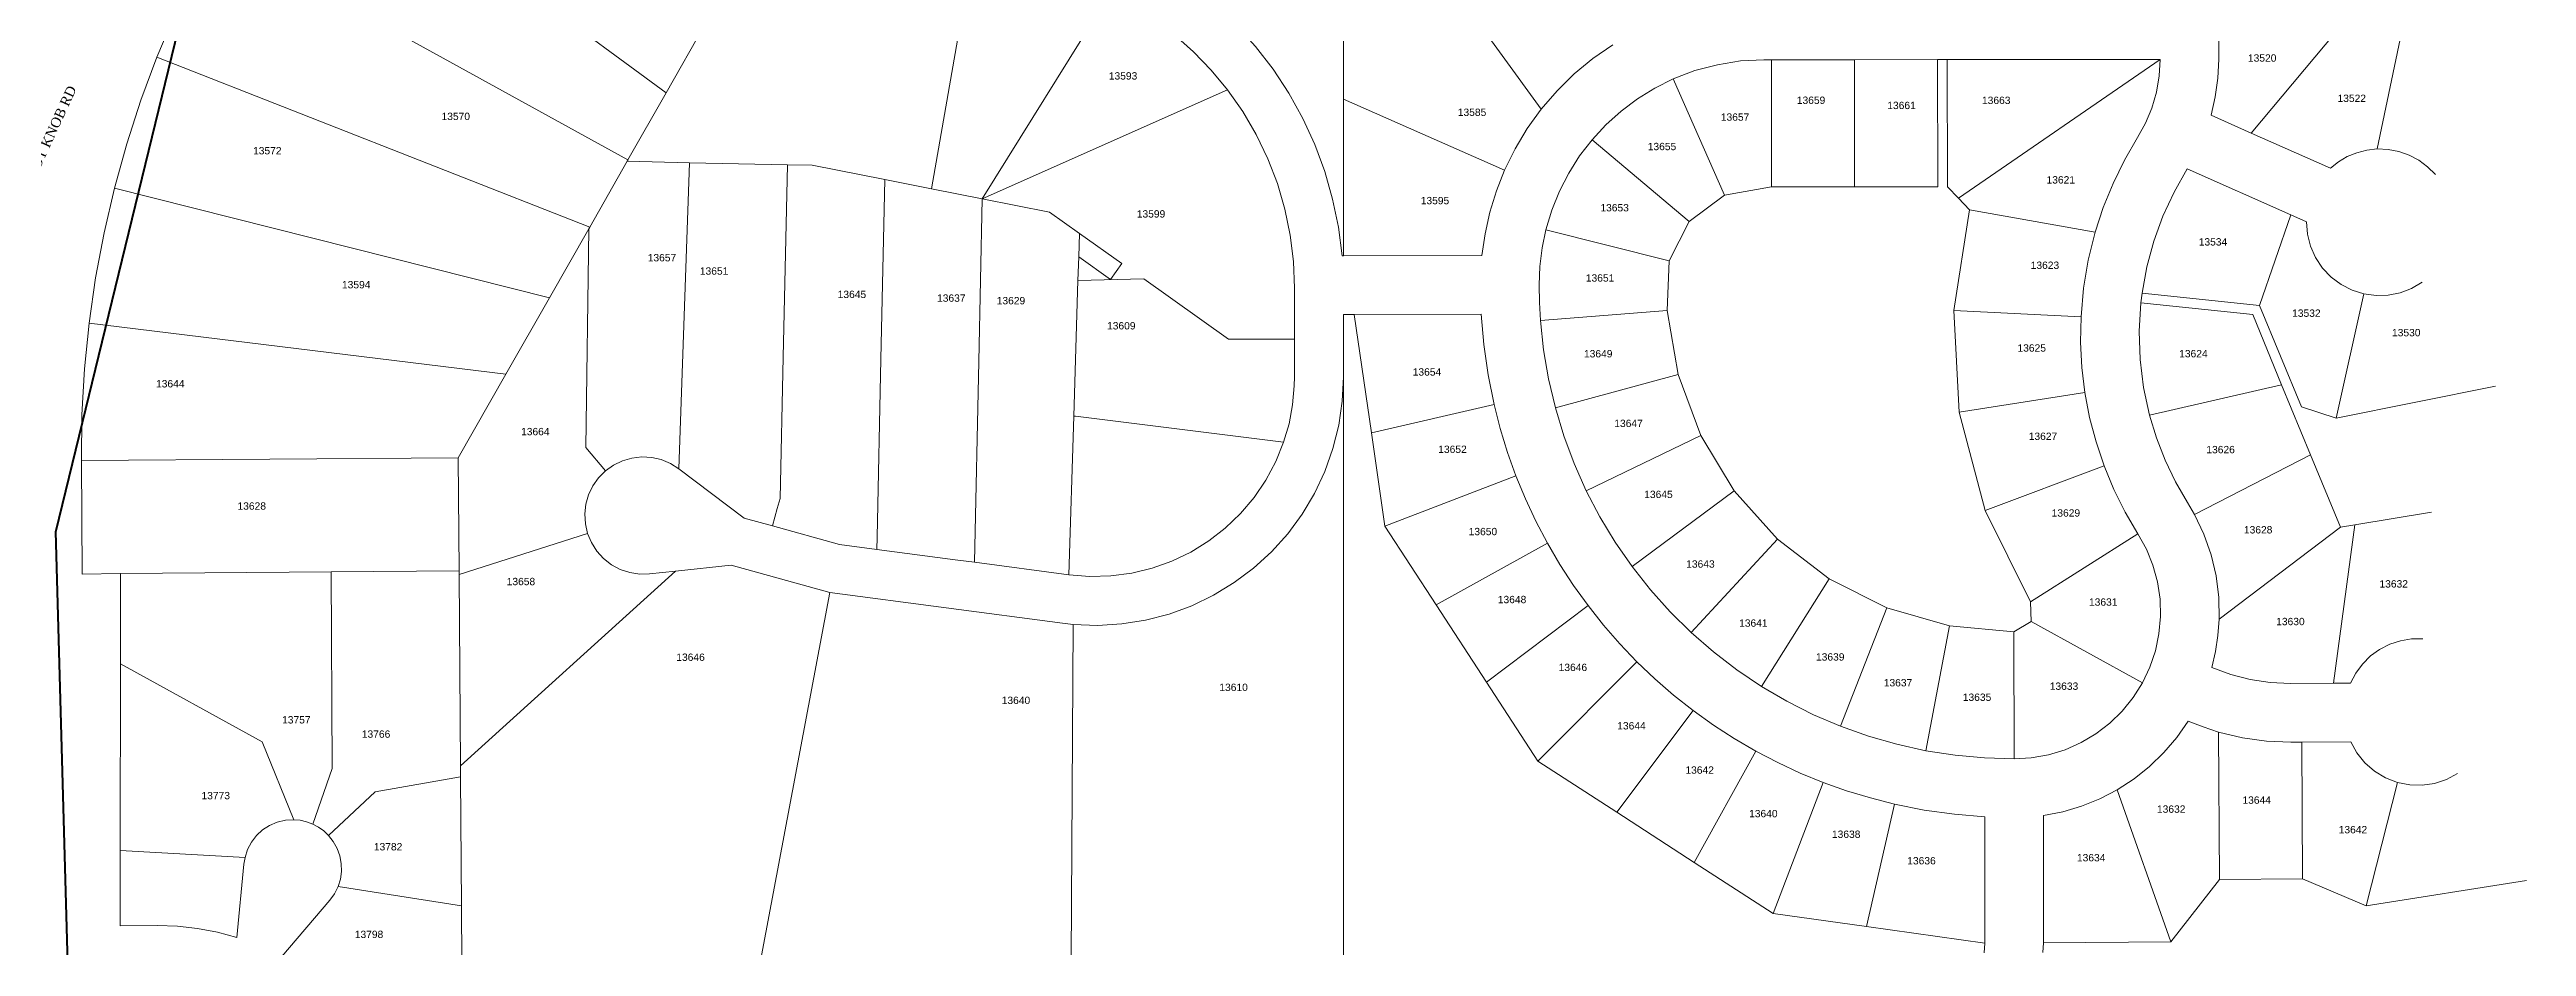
# Model space of a CAD drawing. Header units: feet. Extents: x 865220 to 2843873, y -2240498 to 972474.
# Drawn here: x 2838534 to 2841067, y 967143 to 968061 of the extents above; entities that cross this region are included whole.
import ezdxf
from ezdxf.enums import TextEntityAlignment as Align

# ---------------------------------------------------------------- set-up
doc = ezdxf.new("R2010")
doc.units = ezdxf.units.FT
doc.header["$LTSCALE"] = 0.015
doc.header["$MEASUREMENT"] = 0
for name, color, linetype, lineweight in [('Dakota County Addresses', 7, 'Continuous', 5), ('Dakota County Parcels', 7, 'Continuous', 5), ('STREET NAME', 7, 'Continuous', 5), ('WORK BOUNDARY', 110, 'Continuous', 40)]:
    doc.layers.add(name, color=color, linetype=linetype, lineweight=lineweight)
doc.styles.add('Dimensions 100', font='arial.ttf')
doc.styles.get("Standard").update_dxf_attribs({"font": 'times.ttf'})

# ---------------------------------------------------------------- blocks, each defined once
blk = doc.blocks.new('ACMAP_ANN_TEMPLATE_Dakota County Addresses')
at = {"layer": 'Dakota County Addresses', "style": 'Dimensions 100'}
blk.add_attdef('DakotaCountyAddress', text='', height=50, dxfattribs=at).set_placement((0, 0), align=Align.CENTER)

msp = doc.modelspace()

# ---------------------------------------------------------------- linework, layer by layer
at = {"layer": 'Dakota County Parcels', "lineweight": 5}
for p, q in [((2839164.9, 968016.4), (2838780.3, 968298.4)), ((2839125.7, 967947.7), (2838704.3, 968180)), ((2839924.5, 968185.6), (2840059.5, 967999.7)), ((2839478.2, 968159.4), (2839435.9, 967918.2)), ((2839488, 967907.9), (2839618.5, 968117.9)), ((2840752.1, 968050.6), (2840752.1, 968115.6)), ((2840785.4, 967975.1), (2840882.1, 968090.7)), ((2840914.1, 967958.9), (2840942.1, 968092.4)), ((2839204.8, 968086.4), (2839164.9, 968016.4)), ((2839086.6, 967878.9), (2838644.1, 968052.8)), ((2840287, 968050.1), (2840294.7, 968050.1)), ((2840294.7, 968050.1), (2840379.6, 968050.2)), ((2840294.8, 967920.2), (2840294.7, 968050.1)), ((2840379.6, 968050.2), (2840464.6, 968050.3)), ((2840379.8, 967920.2), (2840379.6, 968050.2)), ((2840464.8, 967920.3), (2840464.6, 968050.3)), ((2840464.6, 968050.3), (2840474.6, 968050.3)), ((2840474.6, 968050.3), (2840692.1, 968050.5)), ((2840474.8, 967920.3), (2840474.6, 968050.3)), ((2840486, 967908.6), (2840692.1, 968050.5)), ((2839164.9, 968016.4), (2839125.7, 967947.7)), ((2839488, 967907.9), (2839738.8, 968019.4)), ((2840194.2, 968030.5), (2840246.8, 967911.6)), ((2839857.2, 968009.7), (2839857.2, 967849.8)), ((2840021.9, 967937.1), (2839857.2, 968009.7)), ((2840744.2, 967993.4), (2840785.4, 967975.1)), ((2840111.4, 967968.4), (2840210.8, 967884.6)), ((2840785.4, 967975.1), (2840866.2, 967939.2)), ((2839125, 967946.3), (2839086.6, 967878.9)), ((2839125.5, 967947.2), (2839125, 967946.3)), ((2839188.8, 967944.9), (2839125, 967946.3)), ((2839125.7, 967947.7), (2839125.5, 967947.2)), ((2839177.7, 967632), (2839188.8, 967944.9)), ((2839188.8, 967944.9), (2839288.8, 967942.8)), ((2839288.8, 967942.8), (2839314.2, 967942.2)), ((2839314.2, 967942.2), (2839388.5, 967927.6)), ((2840719.9, 967938.6), (2840825.9, 967891.5)), ((2839045.5, 967806.8), (2838600.7, 967919)), ((2839388.5, 967927.6), (2839435.9, 967918.2)), ((2839435.9, 967918.2), (2839488, 967907.9)), ((2840246.8, 967911.6), (2840294.8, 967920.2)), ((2840294.8, 967920.2), (2840379.8, 967920.2)), ((2840379.8, 967920.2), (2840464.8, 967920.3)), ((2840474.8, 967920.3), (2840486, 967908.6)), ((2839556.6, 967894.4), (2839488, 967907.9)), ((2839556.6, 967894.4), (2839587.3, 967872.6)), ((2840210.8, 967884.6), (2840246.8, 967911.6)), ((2840481.4, 967793.9), (2840497.3, 967896.8)), ((2840486, 967908.6), (2840497.3, 967896.8)), ((2840497.3, 967896.8), (2840625.7, 967873.7)), ((2840793.9, 967798.9), (2840825.9, 967891.5)), ((2840825.9, 967891.5), (2840841.8, 967884.4)), ((2839085.7, 967877.4), (2839045.5, 967806.8)), ((2839082.6, 967653.6), (2839085.7, 967877.4)), ((2839086.6, 967878.9), (2839085.7, 967877.4)), ((2839587.3, 967872.6), (2839630.8, 967841.8)), ((2840064.2, 967876.3), (2840190.2, 967844.6)), ((2840190.2, 967844.6), (2840210.8, 967884.6)), ((2839586.6, 967848.6), (2839619.2, 967825.5)), ((2839630.8, 967841.8), (2839619.2, 967825.5)), ((2839857.2, 967849.8), (2839855.8, 967849.8)), ((2839857.2, 967849.8), (2839998.8, 967849.9)), ((2840188.2, 967793.6), (2840190.2, 967844.6)), ((2839585.8, 967824.6), (2839653, 967826.1)), ((2839653, 967826.1), (2839739.8, 967764.5)), ((2839807.2, 967764.5), (2839807.2, 967816.5)), ((2840673.7, 967811.5), (2840672.5, 967801.6)), ((2840673.7, 967811.5), (2840793.9, 967798.9)), ((2839045.5, 967806.8), (2839001, 967728.6)), ((2839868.1, 967789.8), (2839857.2, 967789.8)), ((2839857.2, 967789.8), (2839857.2, 967725.8)), ((2839868.1, 967789.8), (2839998.1, 967789.9)), ((2839868.1, 967789.8), (2839885.8, 967668.6)), ((2840058.6, 967783.7), (2840188.2, 967793.6)), ((2840188.2, 967793.6), (2840199.4, 967728.2)), ((2840481.4, 967793.9), (2840486.8, 967689.9)), ((2840481.4, 967793.9), (2840611.3, 967787.3)), ((2840672.5, 967801.6), (2840786.9, 967789.6)), ((2840786.9, 967789.6), (2840816.4, 967717.9)), ((2840793.9, 967798.9), (2840836.6, 967695.3)), ((2840872.3, 967683.8), (2840900.5, 967810.7)), ((2839001, 967728.6), (2838574.8, 967780.8)), ((2839807.2, 967764.5), (2839739.8, 967764.5)), ((2839807.2, 967725.8), (2839807.2, 967764.5)), ((2839001, 967728.6), (2838952.3, 967643.2)), ((2839857.2, 967725.8), (2839857.2, 967132.7)), ((2840073.9, 967694.4), (2840199.4, 967728.2)), ((2840199.4, 967728.2), (2840222.5, 967666)), ((2840816.4, 967717.9), (2840681.3, 967686.9)), ((2840846, 967646.2), (2840816.4, 967717.9)), ((2840872.3, 967683.8), (2841035, 967716.5)), ((2839581.6, 967685.6), (2839583.2, 967685.6)), ((2839583.2, 967685.6), (2839796, 967659.1)), ((2839885.8, 967668.6), (2840011.2, 967697.6)), ((2840486.8, 967689.9), (2840615.3, 967709.9)), ((2840486.8, 967689.9), (2840513.3, 967589.2)), ((2840836.6, 967695.3), (2840872.3, 967683.8)), ((2839885.8, 967668.6), (2839899.7, 967573.4)), ((2840105.5, 967609.5), (2840222.5, 967666)), ((2840222.5, 967666), (2840256.8, 967609.3)), ((2838952.3, 967643.2), (2838566.9, 967640.3)), ((2838566.9, 967640.3), (2838567.7, 967524.3)), ((2838953.1, 967527.6), (2838952.3, 967643.2)), ((2839082.6, 967653.6), (2839102.8, 967629.9)), ((2840513.3, 967589.2), (2840635, 967634.8)), ((2840727.3, 967585.2), (2840846, 967646.2)), ((2840846, 967646.2), (2840876.5, 967572.3)), ((2839244.6, 967581.5), (2839177.7, 967632)), ((2839899.7, 967573.4), (2840033.5, 967624.8)), ((2840152.3, 967532), (2840256.8, 967609.3)), ((2840256.8, 967609.3), (2840301, 967559.8)), ((2840513.3, 967589.2), (2840559.6, 967495.9)), ((2840727.3, 967585.2), (2840720.2, 967597.4)), ((2840891.3, 967574.7), (2840969.7, 967587.7)), ((2839084.4, 967565.8), (2838953.1, 967523.7)), ((2839273.5, 967573.5), (2839244.6, 967581.5)), ((2839342.1, 967554.4), (2839273.5, 967573.5)), ((2839899.7, 967573.4), (2839952.1, 967492.7)), ((2840212.7, 967464.5), (2840301, 967559.8)), ((2840301, 967559.8), (2840353.7, 967519.5)), ((2840559.6, 967495.9), (2840669.5, 967565.3)), ((2840752.5, 967478.2), (2840876.5, 967572.3)), ((2840869.3, 967412.7), (2840891.3, 967574.7)), ((2840876.5, 967572.3), (2840891.3, 967574.7)), ((2839231.2, 967533.3), (2839174.5, 967527.3)), ((2839332.1, 967505.3), (2839231.2, 967533.3)), ((2839380.2, 967549.4), (2839342.1, 967554.4)), ((2839576.6, 967523.5), (2839479.9, 967536.3)), ((2839952.1, 967492.7), (2840065.7, 967555.8)), ((2838606.9, 967524.7), (2838567.7, 967524.3)), ((2838606.8, 967432.6), (2838606.9, 967524.7)), ((2838606.9, 967524.7), (2838822.4, 967526.5)), ((2838822.4, 967526.5), (2838953.1, 967527.6)), ((2838823.3, 967325.3), (2838822.4, 967526.5)), ((2838953.1, 967523.7), (2838953.1, 967527.6)), ((2838954.5, 967328.1), (2838953.1, 967523.7)), ((2839174.5, 967527.3), (2838954.5, 967328.1)), ((2839174.5, 967527.3), (2839147.9, 967524.4)), ((2840284.6, 967409.4), (2840353.7, 967519.5)), ((2840353.7, 967519.5), (2840412.9, 967489.7)), ((2839332.1, 967505.3), (2839261.4, 967128.9)), ((2839570.1, 967474), (2839332.1, 967505.3)), ((2839952.1, 967492.7), (2840003.5, 967413.7)), ((2840003.5, 967413.7), (2840107.3, 967492)), ((2840365.5, 967368.6), (2840412.9, 967489.7)), ((2840412.9, 967489.7), (2840476.7, 967471.4)), ((2840560.2, 967475.6), (2840559.6, 967495.9)), ((2839570.1, 967474), (2839581, 967472.8)), ((2839578.7, 967130.9), (2839581, 967472.8)), ((2840452.6, 967343.6), (2840476.7, 967471.4)), ((2840476.7, 967471.4), (2840542.7, 967465.3)), ((2840542.7, 967465.3), (2840560.2, 967475.6)), ((2840542.8, 967335.3), (2840542.7, 967465.3)), ((2840560.2, 967475.6), (2840674.1, 967412.9)), ((2838606.6, 967241.7), (2838606.8, 967432.6)), ((2838606.8, 967432.6), (2838751.6, 967352.6)), ((2840055.9, 967333.1), (2840157.3, 967434.6)), ((2840003.5, 967413.7), (2840055.9, 967333.1)), ((2840825.5, 967412.4), (2840869.3, 967412.7)), ((2840869.3, 967412.7), (2840886.7, 967412.8)), ((2840136.7, 967280.8), (2840214.8, 967384.7)), ((2840752.9, 967212), (2840752, 967362.7)), ((2838751.6, 967352.6), (2838784, 967273.1)), ((2840055.9, 967333.1), (2840136.7, 967280.8)), ((2840215.8, 967229.5), (2840278.7, 967343.3)), ((2840825.8, 967352.5), (2840837.1, 967352.5)), ((2840837.1, 967352.5), (2840887.1, 967352.8)), ((2840837.9, 967212.5), (2840837.1, 967352.5)), ((2838803.4, 967268.7), (2838823.3, 967325.3)), ((2838867.4, 967301.6), (2838954.6, 967317.1)), ((2838954.6, 967317.1), (2838954.5, 967328.1)), ((2838955.5, 967184.9), (2838954.6, 967317.1)), ((2840296.5, 967177.2), (2840347.7, 967311.2)), ((2840902.8, 967185.2), (2840934.9, 967311.2)), ((2838819.5, 967257.1), (2838867.4, 967301.6)), ((2840136.7, 967280.8), (2840215.8, 967229.5)), ((2840391.9, 967163.9), (2840420.6, 967289.1)), ((2840648.4, 967303.8), (2840703, 967148.2)), ((2840513, 967146.9), (2840512.9, 967276.1)), ((2840573, 967147.3), (2840572.9, 967277.5)), ((2838606.5, 967164.6), (2838606.6, 967241.7)), ((2838606.6, 967241.7), (2838734.2, 967234.4)), ((2838733.1, 967227.8), (2838734.2, 967234.4)), ((2840215.8, 967229.5), (2840296.5, 967177.2)), ((2838726, 967152.6), (2838733.1, 967227.8)), ((2838829.4, 967204.7), (2838955.5, 967184.9)), ((2840703, 967148.2), (2840752.9, 967212)), ((2840752.9, 967212), (2840837.9, 967212.5)), ((2840837.9, 967212.5), (2840902.8, 967185.2)), ((2840902.8, 967185.2), (2841066.7, 967210.9)), ((2838771.9, 967133.2), (2838820.9, 967190.7)), ((2838955.5, 967184.9), (2838956, 967126.9)), ((2838606.5, 967164.6), (2838644.5, 967164.9)), ((2840296.5, 967177.2), (2840391.9, 967163.9)), ((2840391.9, 967163.9), (2840513, 967146.9)), ((2840512.2, 967137), (2840513, 967146.9)), ((2840572.2, 967137.3), (2840573, 967147.3)), ((2840703, 967148.2), (2840573, 967147.3))]:
    msp.add_line(p, q, dxfattribs=at)
for points in [[(2839857.2, 968405.7), (2839857.2, 968310.2), (2839857.2, 968228.7), (2839857.2, 968009.7)], [(2838704.3, 968180), (2838682.4, 968138.5), (2838662.4, 968096.1), (2838644.1, 968052.8)], [(2839618.5, 968117.9), (2839641.6, 968105.5), (2839663.6, 968091.5), (2839684.4, 968075.7), (2839704, 968058.4), (2839722.1, 968039.6), (2839738.8, 968019.4)], [(2839747.7, 968085.5), (2839767.4, 968063.7), (2839785.4, 968040.4), (2839801.5, 968015.9), (2839815.8, 967990.2), (2839828, 967963.5), (2839838.2, 967936), (2839846.2, 967907.7), (2839852.1, 967878.9), (2839855.8, 967849.8)], [(2840132.5, 968065.4), (2840112.2, 968051.4), (2840093.2, 968035.7), (2840075.6, 968018.4), (2840059.5, 967999.7)], [(2838644.1, 968052.8), (2838627.8, 968008.9), (2838613.3, 967964.2), (2838600.7, 967919)], [(2840287, 968050.1), (2840263.2, 968048.9), (2840239.6, 968045.1), (2840216.5, 968039), (2840194.2, 968030.5)], [(2840669.1, 967970.5), (2840677.3, 967985.3), (2840683.7, 968000.8), (2840688.4, 968017.1), (2840691.2, 968033.7), (2840692.1, 968050.5)], [(2840744.2, 967993.4), (2840748.6, 968012.2), (2840751.3, 968031.3), (2840752.1, 968050.6)], [(2839807.2, 967816.5), (2839806.1, 967843.7), (2839802.8, 967870.8), (2839797.3, 967897.5), (2839789.7, 967923.6), (2839779.9, 967949), (2839768.1, 967973.6), (2839754.4, 967997.1), (2839738.8, 968019.4)], [(2840194.2, 968030.5), (2840175.5, 968021.2), (2840157.8, 968010.2), (2840141.1, 967997.7), (2840125.6, 967983.7), (2840111.4, 967968.4)], [(2840059.5, 967999.7), (2840045.2, 967979.9), (2840032.7, 967959), (2840021.9, 967937.1)], [(2840111.4, 967968.4), (2840098.7, 967951.9), (2840087.5, 967934.2), (2840078, 967915.7), (2840070.2, 967896.3), (2840064.2, 967876.3)], [(2840669.1, 967970.5), (2840655.7, 967947.5), (2840644, 967923.6), (2840634, 967899), (2840625.7, 967873.7)], [(2839288.8, 967942.8), (2839284.5, 967746), (2839281.3, 967601.7)], [(2840719.9, 967938.6), (2840706.4, 967914.9), (2840694.9, 967890.2), (2840685.6, 967864.6), (2840678.5, 967838.3), (2840673.7, 967811.5)], [(2840914.1, 967958.9), (2840903.6, 967957.7), (2840893.3, 967955.1), (2840883.5, 967951.1), (2840874.4, 967945.8), (2840866.2, 967939.2)], [(2840973.6, 967932.9), (2840965.7, 967940.8), (2840956.7, 967947.4), (2840946.8, 967952.6), (2840936.2, 967956.3), (2840925.2, 967958.4), (2840914.1, 967958.9)], [(2838600.7, 967919), (2838590.1, 967873.3), (2838581.5, 967827.2), (2838574.8, 967780.8)], [(2839388.5, 967927.6), (2839384.4, 967743.9), (2839380.5, 967561.9), (2839380.2, 967549.4)], [(2840021.9, 967937.1), (2840013.6, 967916.1), (2840006.9, 967894.4), (2840002, 967872.3), (2839998.8, 967849.9)], [(2839479.9, 967536.3), (2839484.4, 967741.7), (2839488, 967907.9)], [(2839587.3, 967872.6), (2839586.6, 967848.6), (2839585.8, 967824.6)], [(2840064.2, 967876.3), (2840060.3, 967857.7), (2840058, 967838.9), (2840057.2, 967819.9)], [(2840625.7, 967873.7), (2840618.7, 967845.3), (2840613.9, 967816.5), (2840611.3, 967787.3)], [(2840841.8, 967884.4), (2840842.8, 967871.7), (2840845.9, 967859.4), (2840851.1, 967847.8), (2840858.2, 967837.2), (2840866.9, 967828), (2840877.1, 967820.3), (2840888.4, 967814.5), (2840900.5, 967810.7)], [(2839585.8, 967824.6), (2839581.6, 967685.6), (2839576.6, 967523.5)], [(2840057.2, 967819.9), (2840057.6, 967801.8), (2840058.6, 967783.7)], [(2840900.5, 967810.7), (2840912.9, 967809), (2840925.4, 967809.4), (2840937.6, 967811.9), (2840949.3, 967816.3), (2840960, 967822.7)], [(2839998.1, 967789.9), (2840000.7, 967758.9), (2840005.1, 967728.1), (2840011.2, 967697.6)], [(2840611.3, 967787.3), (2840610.8, 967761.5), (2840612.2, 967735.6), (2840615.3, 967709.9)], [(2840672.5, 967801.6), (2840670.8, 967772.7), (2840671.7, 967743.8), (2840675.2, 967715.2), (2840681.3, 967686.9)], [(2838574.8, 967780.8), (2838570.2, 967734.1), (2838567.5, 967687.2), (2838566.9, 967640.3)], [(2840058.6, 967783.7), (2840061.9, 967753.7), (2840066.9, 967723.9), (2840073.9, 967694.4)], [(2839576.6, 967523.5), (2839598, 967521.9), (2839619.5, 967522.4), (2839640.8, 967525.3), (2839661.6, 967530.3), (2839681.8, 967537.5), (2839701.2, 967546.8), (2839719.5, 967558.1), (2839736.4, 967571.3), (2839751.9, 967586.1), (2839765.8, 967602.5), (2839777.8, 967620.3), (2839788, 967639.2), (2839796, 967659.1), (2839801.6, 967678), (2839805.2, 967697.3), (2839807, 967716.8), (2839807, 967716.8)], [(2839581, 967472.8), (2839605.7, 967471.8), (2839630.5, 967473.3), (2839654.9, 967477.1), (2839678.9, 967483.3), (2839702.2, 967491.9), (2839724.5, 967502.6), (2839745.6, 967515.5), (2839765.4, 967530.4), (2839783.7, 967547.1), (2839800.3, 967565.5), (2839814.9, 967585.5), (2839827.6, 967606.7), (2839838.1, 967629.2), (2839846.4, 967652.5), (2839852.4, 967676.5), (2839856, 967701), (2839857.2, 967725.8)], [(2839807, 967716.8), (2839807, 967716.8), (2839807.2, 967725.8)], [(2840011.2, 967697.6), (2840017.5, 967673), (2840025, 967648.7), (2840033.5, 967624.8)], [(2840073.9, 967694.4), (2840082.6, 967665.5), (2840093.2, 967637.2), (2840105.5, 967609.5)], [(2840615.3, 967709.9), (2840620.1, 967684.4), (2840626.7, 967659.4), (2840635, 967634.8)], [(2840681.3, 967686.9), (2840688.4, 967663.5), (2840697.3, 967640.6), (2840707.9, 967618.6), (2840720.2, 967597.4)], [(2839177.7, 967632), (2839169.1, 967637.4), (2839159.8, 967641.3), (2839150, 967643.5), (2839139.9, 967644.1), (2839129.8, 967642.9), (2839120.1, 967640.1), (2839111, 967635.7), (2839102.8, 967629.9)], [(2840635, 967634.8), (2840644.9, 967610.9), (2840656.4, 967587.7), (2840669.5, 967565.3)], [(2839102.8, 967629.9), (2839095.6, 967622.7), (2839089.8, 967614.5), (2839085.5, 967605.4), (2839082.7, 967595.7), (2839081.6, 967585.7), (2839082.2, 967575.6), (2839084.4, 967565.8)], [(2840033.5, 967624.8), (2840043.2, 967601.3), (2840053.9, 967578.3), (2840065.7, 967555.8)], [(2840105.5, 967609.5), (2840119.5, 967582.7), (2840135.1, 967556.8), (2840152.3, 967532)], [(2839281.3, 967601.7), (2839278.4, 967591.3), (2839273.5, 967573.5)], [(2840752.5, 967478.2), (2840752.1, 967500.4), (2840749.3, 967522.5), (2840744.2, 967544.1), (2840736.9, 967565.1), (2840727.3, 967585.2)], [(2839084.4, 967565.8), (2839088.4, 967556.4), (2839093.9, 967547.7), (2839100.7, 967540.1), (2839108.8, 967533.8), (2839117.8, 967529), (2839127.5, 967525.8), (2839137.7, 967524.2), (2839147.9, 967524.4)], [(2840674.1, 967412.9), (2840681.7, 967429), (2840687.4, 967445.8), (2840691, 967463.2), (2840692.6, 967480.9), (2840692.1, 967498.6), (2840689.4, 967516.2), (2840684.7, 967533.3), (2840678.1, 967549.8), (2840669.5, 967565.3)], [(2839479.9, 967536.3), (2839460.2, 967538.9), (2839380.2, 967549.4)], [(2840065.7, 967555.8), (2840078.6, 967533.9), (2840092.4, 967512.6), (2840107.3, 967492)], [(2840152.3, 967532), (2840171, 967508.2), (2840191.2, 967485.7), (2840212.7, 967464.5)], [(2840107.3, 967492), (2840123, 967472.1), (2840139.7, 967452.9), (2840157.3, 967434.6)], [(2840212.7, 967464.5), (2840235.5, 967444.6), (2840259.5, 967426.3), (2840284.6, 967409.4)], [(2840744.9, 967428.9), (2840748.8, 967445.1), (2840751.3, 967461.6), (2840752.5, 967478.2)], [(2840960.8, 967458), (2840949.2, 967457.9), (2840937.8, 967456.1), (2840926.9, 967452.5), (2840916.6, 967447.2), (2840907.2, 967440.5), (2840899, 967432.3), (2840892.1, 967423), (2840886.7, 967412.8)], [(2840157.3, 967434.6), (2840175.6, 967417.1), (2840194.8, 967400.4), (2840214.8, 967384.7)], [(2840284.6, 967409.4), (2840310.7, 967394.2), (2840337.7, 967380.5), (2840365.5, 967368.6)], [(2840542.8, 967335.3), (2840560.5, 967336.3), (2840578, 967339.5), (2840595, 967344.7), (2840611.3, 967351.9), (2840626.5, 967360.9), (2840640.7, 967371.7), (2840653.4, 967384.1), (2840664.6, 967397.9), (2840674.1, 967412.9)], [(2840744.9, 967428.9), (2840764.3, 967421.7), (2840784.4, 967416.5), (2840804.8, 967413.4), (2840825.5, 967412.4)], [(2840214.8, 967384.7), (2840235.4, 967369.9), (2840256.7, 967356.1), (2840278.7, 967343.3)], [(2840365.5, 967368.6), (2840394, 967358.5), (2840423.1, 967350.2), (2840452.6, 967343.6)], [(2840648.4, 967303.8), (2840665.5, 967314.9), (2840681.4, 967327.6), (2840696, 967341.8), (2840709.1, 967357.3), (2840720.8, 967374)], [(2840720.8, 967374), (2840736.2, 967367.9), (2840752, 967362.7)], [(2840752, 967362.7), (2840776.3, 967356.9), (2840800.9, 967353.5), (2840825.8, 967352.5)], [(2840278.7, 967343.3), (2840301.2, 967331.5), (2840324.2, 967320.8), (2840347.7, 967311.2)], [(2840452.6, 967343.6), (2840482.5, 967339), (2840512.6, 967336.2), (2840542.8, 967335.3)], [(2840887.1, 967352.8), (2840893.4, 967341.4), (2840901.6, 967331.2), (2840911.5, 967322.6), (2840922.7, 967315.9), (2840934.9, 967311.2)], [(2840347.7, 967311.2), (2840371.7, 967302.7), (2840395.9, 967295.3), (2840420.6, 967289.1)], [(2840934.9, 967311.2), (2840947.4, 967308.7), (2840960.2, 967308.4), (2840972.8, 967310.2), (2840985, 967314.2), (2840996.3, 967320.2)], [(2840420.6, 967289.1), (2840451.1, 967283), (2840481.9, 967278.6), (2840512.9, 967276.1)], [(2840572.9, 967277.5), (2840592.6, 967281.3), (2840611.9, 967287), (2840630.5, 967294.5), (2840648.4, 967303.8)], [(2838734.2, 967234.4), (2838736.8, 967242.5), (2838740.8, 967250.1), (2838745.9, 967256.8), (2838752.2, 967262.6), (2838759.4, 967267.2), (2838767.2, 967270.6), (2838775.5, 967272.6), (2838784, 967273.1)], [(2838784, 967273.1), (2838790.6, 967272.5), (2838797.1, 967271), (2838803.4, 967268.7)], [(2838803.4, 967268.7), (2838809.3, 967265.6), (2838814.7, 967261.7), (2838819.5, 967257.1)], [(2838819.5, 967257.1), (2838824.5, 967250.8), (2838828.4, 967243.8), (2838831.1, 967236.2), (2838832.6, 967228.4), (2838832.8, 967220.3), (2838831.7, 967212.4), (2838829.4, 967204.7)], [(2838820.9, 967190.7), (2838825.7, 967197.4), (2838829.4, 967204.7)], [(2838644.5, 967164.9), (2838665.2, 967164.2), (2838685.7, 967161.9), (2838706, 967158), (2838726, 967152.6)]]:
    msp.add_lwpolyline(points, dxfattribs=at)
at = {"layer": 'WORK BOUNDARY', "ltscale": 50, "flags": 128}
msp.add_lwpolyline([(2835821.1, 965754.9), (2838590.8, 965764.5), (2838540.7, 967567.4), (2838686.6, 968165.9), (2838544, 968252.2), (2838539.3, 969179.3), (2839357.9, 968944.5), (2839658.8, 969551.7), (2838852.5, 969561.3), (2838405.2, 970043.2), (2837860.9, 969889.4), (2837271.6, 969893.1), (2836764.9, 969833.1), (2836701.1, 969750.6), (2836123.1, 969754.3), (2835849.1, 969814.4), (2835856.6, 968748.8), (2835792.4, 968470.2), (2835728.6, 968203.8), (2835736.1, 968083.7), (2835480.8, 967776), (2835548.4, 967539.7), (2835694.8, 967520.9), (2835833.7, 967524.7)], close=True, dxfattribs=at)

# ---------------------------------------------------------------- block references
at = {"layer": 'Dakota County Addresses', "lineweight": 5, "xscale": 0.15, "yscale": 0.15, "zscale": 0.15}
for p, values in [((2840796.5, 968048.2), {'DakotaCountyAddress': '13520'}), ((2839631.9, 968029.9), {'DakotaCountyAddress': '13593'}), ((2840888.1, 968007), {'DakotaCountyAddress': '13522'}), ((2838949.7, 967988.5), {'DakotaCountyAddress': '13570'}), ((2839988.7, 967992.7), {'DakotaCountyAddress': '13585'}), ((2840257.6, 967987.8), {'DakotaCountyAddress': '13657'}), ((2840335.3, 968005), {'DakotaCountyAddress': '13659'}), ((2840427.8, 967999.7), {'DakotaCountyAddress': '13661'}), ((2840524.6, 968004.9), {'DakotaCountyAddress': '13663'}), ((2840182.9, 967957.7), {'DakotaCountyAddress': '13655'}), ((2838757, 967953.4), {'DakotaCountyAddress': '13572'}), ((2840590.6, 967923.6), {'DakotaCountyAddress': '13621'}), ((2839660.5, 967888.8), {'DakotaCountyAddress': '13599'}), ((2839950.8, 967902.4), {'DakotaCountyAddress': '13595'}), ((2840134.5, 967895.1), {'DakotaCountyAddress': '13653'}), ((2840746.2, 967860.2), {'DakotaCountyAddress': '13534'}), ((2839160.5, 967844), {'DakotaCountyAddress': '13657'}), ((2839213.8, 967830.4), {'DakotaCountyAddress': '13651'}), ((2840574.4, 967836.3), {'DakotaCountyAddress': '13623'}), ((2838847.9, 967816.4), {'DakotaCountyAddress': '13594'}), ((2839354.7, 967806.5), {'DakotaCountyAddress': '13645'}), ((2840119.6, 967823.3), {'DakotaCountyAddress': '13651'}), ((2839456.3, 967802.7), {'DakotaCountyAddress': '13637'}), ((2839517.3, 967800.1), {'DakotaCountyAddress': '13629'}), ((2840841.7, 967787.3), {'DakotaCountyAddress': '13532'}), ((2839630.1, 967774.4), {'DakotaCountyAddress': '13609'}), ((2840943.8, 967767.4), {'DakotaCountyAddress': '13530'}), ((2840117.7, 967745.8), {'DakotaCountyAddress': '13649'}), ((2840560.9, 967751.7), {'DakotaCountyAddress': '13625'}), ((2840726.2, 967745.9), {'DakotaCountyAddress': '13624'}), ((2838657.8, 967715.1), {'DakotaCountyAddress': '13644'}), ((2839942.6, 967727.2), {'DakotaCountyAddress': '13654'}), ((2839031, 967666.2), {'DakotaCountyAddress': '13664'}), ((2840148.7, 967674.6), {'DakotaCountyAddress': '13647'}), ((2840572.4, 967661.4), {'DakotaCountyAddress': '13627'}), ((2839968.7, 967648.1), {'DakotaCountyAddress': '13652'}), ((2840754, 967647.8), {'DakotaCountyAddress': '13626'}), ((2840179.3, 967602), {'DakotaCountyAddress': '13645'}), ((2838741.1, 967590.1), {'DakotaCountyAddress': '13628'}), ((2840595.8, 967583), {'DakotaCountyAddress': '13629'}), ((2839999.8, 967564), {'DakotaCountyAddress': '13650'}), ((2840792.4, 967565.8), {'DakotaCountyAddress': '13628'}), ((2840222.2, 967530.8), {'DakotaCountyAddress': '13643'}), ((2839016.3, 967512.9), {'DakotaCountyAddress': '13658'}), ((2840931, 967510.5), {'DakotaCountyAddress': '13632'}), ((2840029.6, 967494.5), {'DakotaCountyAddress': '13648'}), ((2840634, 967491.9), {'DakotaCountyAddress': '13631'}), ((2840276.3, 967470.4), {'DakotaCountyAddress': '13641'}), ((2840825.4, 967472), {'DakotaCountyAddress': '13630'}), ((2839189.7, 967435.5), {'DakotaCountyAddress': '13646'}), ((2840091.8, 967425.1), {'DakotaCountyAddress': '13646'}), ((2840354.9, 967435.8), {'DakotaCountyAddress': '13639'}), ((2839744.9, 967404.7), {'DakotaCountyAddress': '13610'}), ((2840424.2, 967409.4), {'DakotaCountyAddress': '13637'}), ((2840593.9, 967405.9), {'DakotaCountyAddress': '13633'}), ((2839522.4, 967391.4), {'DakotaCountyAddress': '13640'}), ((2840505, 967394.6), {'DakotaCountyAddress': '13635'}), ((2838786.7, 967371.5), {'DakotaCountyAddress': '13757'}), ((2838868.2, 967356.9), {'DakotaCountyAddress': '13766'}), ((2840151.7, 967365.4), {'DakotaCountyAddress': '13644'}), ((2840221.4, 967320.1), {'DakotaCountyAddress': '13642'}), ((2838704.3, 967294), {'DakotaCountyAddress': '13773'}), ((2840286.5, 967275.6), {'DakotaCountyAddress': '13640'}), ((2840703.5, 967280.2), {'DakotaCountyAddress': '13632'}), ((2840790.9, 967289.4), {'DakotaCountyAddress': '13644'}), ((2840371.2, 967254.5), {'DakotaCountyAddress': '13638'}), ((2840889.3, 967259.2), {'DakotaCountyAddress': '13642'}), ((2838880.5, 967241.7), {'DakotaCountyAddress': '13782'}), ((2840448.2, 967227.4), {'DakotaCountyAddress': '13636'}), ((2840621.7, 967230.5), {'DakotaCountyAddress': '13634'}), ((2838861, 967152.1), {'DakotaCountyAddress': '13798'})]:
    msp.add_blockref('ACMAP_ANN_TEMPLATE_Dakota County Addresses', p, dxfattribs=at).add_auto_attribs(values)

# ---------------------------------------------------------------- texts
at = {"layer": 'STREET NAME', "lineweight": 5, "ltscale": 40, "insert": (2838505.5, 967921.1), "char_height": 10, "attachment_point": 1, "rotation": 65.311}
msp.add_mtext('PILOT KNOB RD', dxfattribs=at)

doc.saveas('drawing.dxf')
